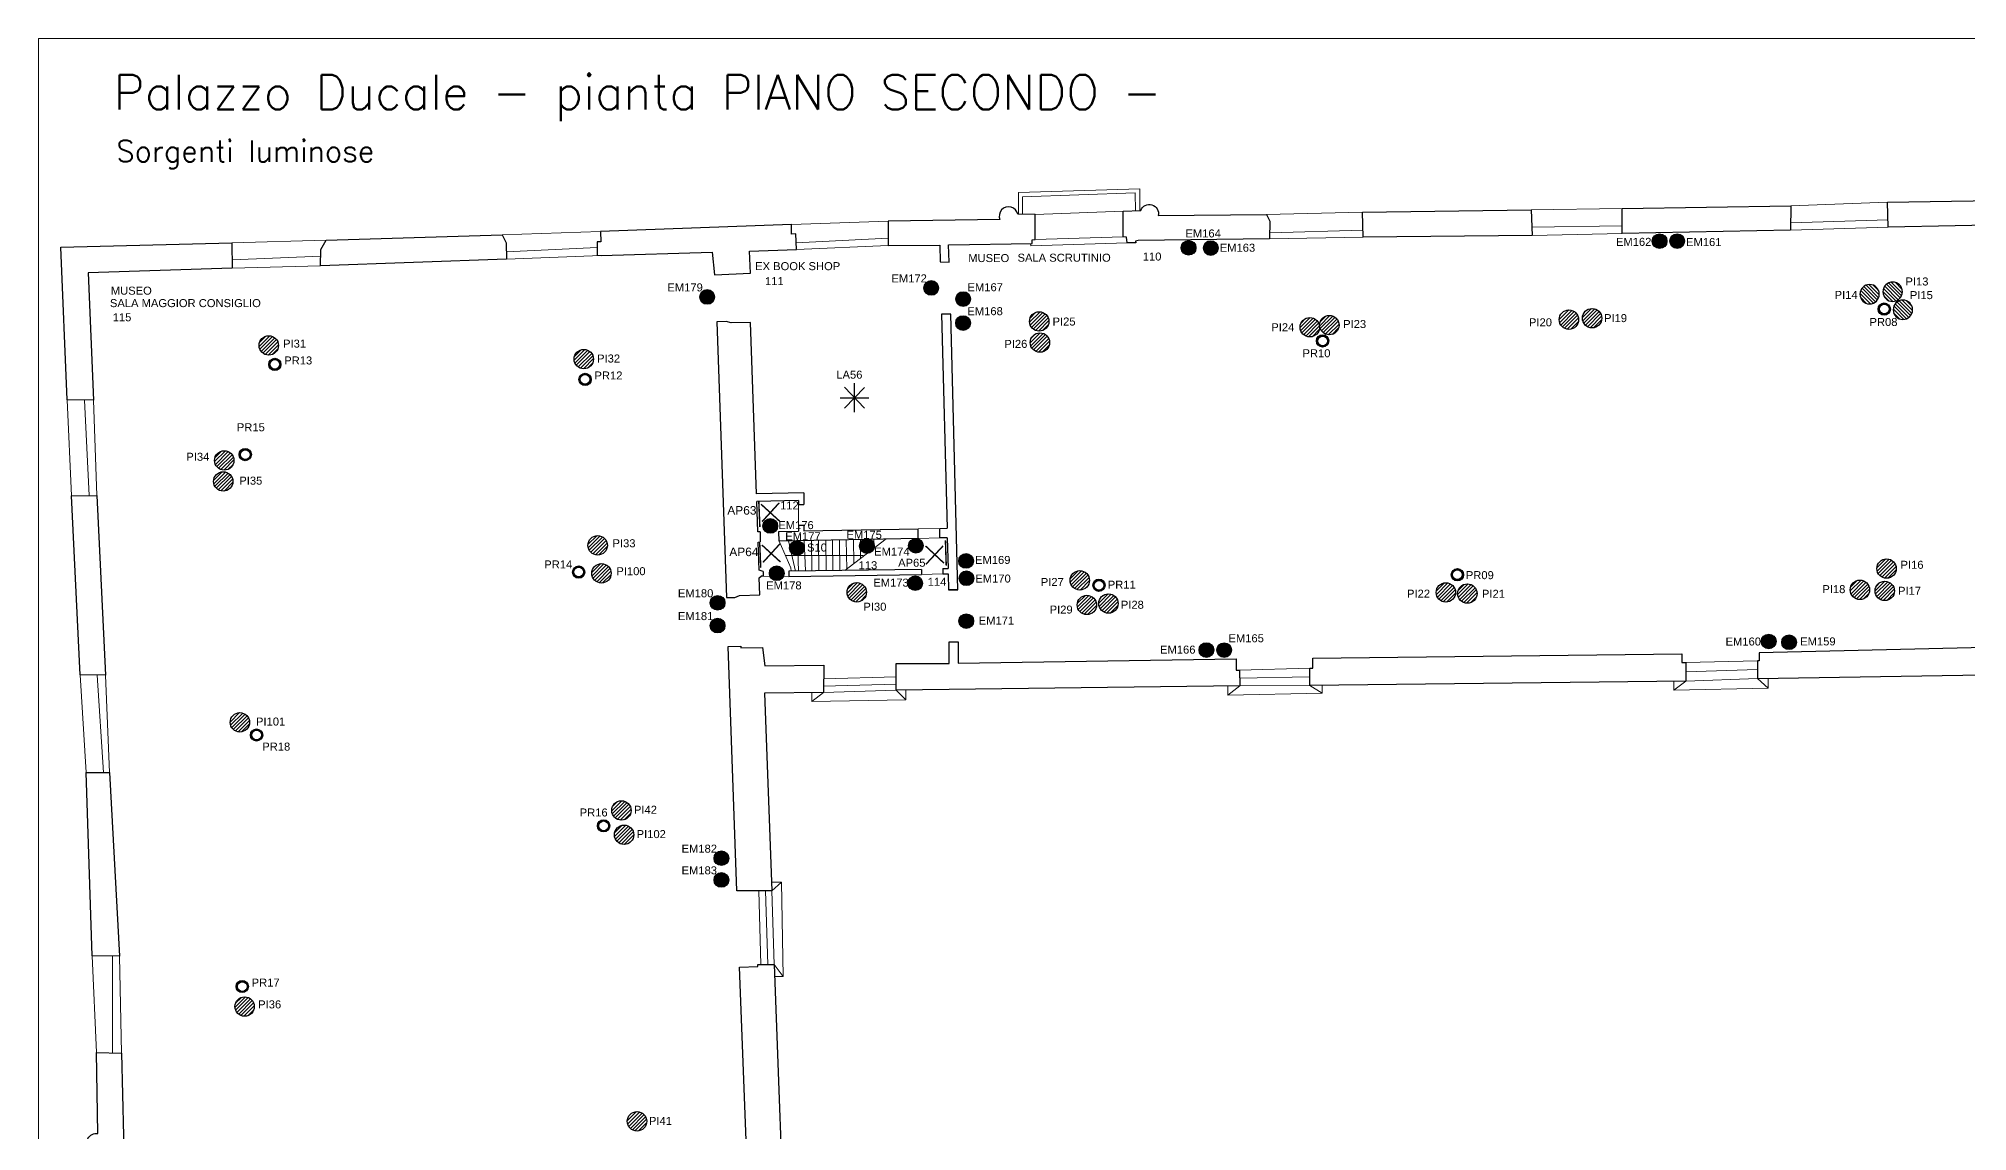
# Model space of a CAD drawing. Header units: metres. Extents: x 13 to 11853, y -8378 to 22.
# Drawn here: x 13 to 7243, y -4073 to 22 of the extents above; entities that cross this region are included whole.
import ezdxf
from ezdxf.enums import TextEntityAlignment as Align

# ---------------------------------------------------------------- set-up
doc = ezdxf.new("R2010")
doc.units = ezdxf.units.M
doc.header["$LTSCALE"] = 0.0125
for name, color, linetype in [('CODICE EMERGENZE', 190, 'Continuous'), ('CODICE LAMPADINE', 150, 'Continuous'), ('LAMPADE DI EMERGENZA', 3, 'Continuous')]:
    doc.layers.add(name, color=color, linetype=linetype)
for name, color, linetype, lineweight in [('LAMPADINE', 30, 'Continuous', 30), ('MURI', 7, 'Continuous', 9), ('VANI', 66, 'Continuous', 9)]:
    doc.layers.add(name, color=color, linetype=linetype, lineweight=lineweight)
doc.styles.add('ducale_200', font='ARIAL.TTF', dxfattribs={"height": 1})
doc.styles.get("Standard").update_dxf_attribs({"font": 'romans.shx'})

# ---------------------------------------------------------------- blocks, each defined once
blk = doc.blocks.new('PIANTANA')
at = {"lineweight": 0}
h = blk.add_hatch(dxfattribs=at)
h.set_pattern_fill('ANSI31', color=256, scale=600, style=0)
h.set_pattern_definition([(45, (37136.21, 23067.97), (-53.03301, 53.03301), [])])
edge = h.paths.add_edge_path()
edge.add_arc((14258, -2729), 291, 0, 360)
blk.add_circle((14258, -2729), 291)
blk = doc.blocks.new('FB')
h = blk.add_hatch(color=256)
edge = h.paths.add_edge_path(flags=16)
edge.add_arc((323.34, 430.98), 1.01, 0, 360)
edge = h.paths.add_edge_path()
edge.add_arc((323.34, 430.98), 1.27, 0, 360)
for radius in [1.27, 1.01]:
    blk.add_circle((323.34, 430.98), radius)
blk = doc.blocks.new('re')
at = {"const_width": 0.3}
for points in [[(51.55, 419.05), (51.66, 413.81)], [(55.72, 418.12), (52.08, 414.34)], [(52.09, 417.95), (55.87, 414.31)]]:
    blk.add_lwpolyline(points, dxfattribs=at)

msp = doc.modelspace()

# ---------------------------------------------------------------- hatches: boundary and pattern name
at = {"layer": 'LAMPADE DI EMERGENZA'}
for color, points in [(256, [(6061.7, -736.9, 1), (6116.7, -736.9, 1)]), (256, [(6127.6, -736.6, 1), (6182.6, -736.6, 1)]), (256, [(4296.4, -761.9, 1), (4351.4, -761.9, 1)]), (256, [(4379.4, -762.5, 1), (4434.4, -762.5, 1)]), (256, [(2491.5, -945.9, 1), (2546.5, -945.9, 1)]), (256, [(3331.3, -912.3, 1), (3386.3, -912.3, 1)]), (256, [(3451.2, -953.9, 1), (3506.2, -953.9, 1)]), (256, [(3450.7, -1043.7, 1), (3505.7, -1043.7, 1)]), (256, [(2728.2, -1804.3, 1), (2783.2, -1804.3, 1)]), (256, [(2828, -1887.2, 1), (2883, -1887.2, 1)]), (256, [(3090.6, -1879.3, 1), (3145.5, -1879.3, 1)]), (5, [(3274, -1878.5, 1), (3329, -1878.5, 1)]), (256, [(3461.9, -1935.2, 1), (3516.9, -1935.2, 1)]), (256, [(2752.2, -1981.4, 1), (2807.2, -1981.4, 1)]), (256, [(3271.5, -2018.8, 1), (3326.5, -2018.8, 1)]), (256, [(3463.5, -2000.4, 1), (3518.4, -2000.4, 1)]), (256, [(2530.8, -2092.2, 1), (2585.8, -2092.2, 1)]), (256, [(2530.8, -2177.7, 1), (2585.8, -2177.7, 1)]), (256, [(3462.9, -2160.8, 1), (3517.9, -2160.8, 1)]), (256, [(6470.7, -2237, 1), (6525.7, -2237, 1)]), (256, [(6546.9, -2240, 1), (6601.9, -2240, 1)]), (256, [(4362.7, -2269.1, 1), (4417.7, -2269.1, 1)]), (256, [(4429.5, -2269.4, 1), (4484.5, -2269.4, 1)]), (256, [(2544.7, -3049.3, 1), (2599.6, -3049.3, 1)]), (256, [(2544.7, -3130.7, 1), (2599.6, -3130.7, 1)])]:
    msp.add_hatch(color=color, dxfattribs=at).paths.add_polyline_path(points)

# ---------------------------------------------------------------- linework, layer by layer
for centre in [(6089.2, -736.9), (6155.1, -736.6), (4323.9, -761.9), (4406.9, -762.5), (2519, -945.9), (3358.8, -912.3), (3478.7, -953.9), (3478.2, -1043.7), (2755.7, -1804.3), (2855.5, -1887.2), (3118, -1879.3), (3489.4, -1935.2), (2779.7, -1981.4), (3299, -2018.8), (3491, -2000.4), (2558.3, -2092.2), (2558.3, -2177.7), (3490.4, -2160.8), (6498.2, -2237), (6574.4, -2240), (4390.2, -2269.1), (4457, -2269.4), (2572.2, -3049.3), (2572.2, -3130.7)]:
    msp.add_circle(centre, 27.5, dxfattribs=at)
at = {"layer": 'LAMPADE DI EMERGENZA', "color": 5}
msp.add_circle((3301.5, -1878.5), 27.5, dxfattribs=at)
at = {"layer": 'LAMPADINE'}
for p, q in [((3033.8, -1362.2), (3109.3, -1284.7)), ((3108.8, -1362.6), (3034.2, -1284.3)), ((3071.5, -1377.6), (3071.5, -1269.3)), ((3017.4, -1323.4), (3125.6, -1323.4))]:
    msp.add_line(p, q, dxfattribs=at)
at = {"layer": 'MURI', "linetype": 'ByBlock', "lineweight": 30}
for p, q in [((2590.2, -1038), (2555.3, -1039)), ((2555.3, -1039), (2591.7, -2072.8)), ((2590.2, -1038), (2556.1, -1038.9)), ((2608.6, -1042.3), (2590.2, -1038)), ((2608.6, -1042.3), (2590.2, -1038)), ((2681.8, -1041.1), (2608.6, -1042.3)), ((2681.8, -1041.1), (2608.6, -1042.3)), ((2703.6, -1683.6), (2681.8, -1041.1)), ((2708.4, -1826.1), (2704.6, -1711.9)), ((2861.3, -1708.8), (2861.3, -1723.4)), ((2861.3, -1723.4), (2881.3, -1723.4)), ((2881.3, -1679.8), (2881.3, -1723.4)), ((2861.3, -1801.2), (2881.3, -1801.2)), ((2861.3, -1801.2), (2861.7, -1823.4)), ((2881.3, -1801.2), (2881.3, -1823)), ((2717.4, -1825.9), (2708.4, -1826.1)), ((2709.9, -1864.5), (2717.4, -1864.2)), ((2714.2, -1969.8), (2709.9, -1864.5)), ((2717.4, -1825.9), (2717.4, -1864.2)), ((2788, -1824.7), (2861.3, -1823.4)), ((2789.4, -1860.8), (2788, -1824.7)), ((3309.5, -1850.7), (2789.4, -1860.8)), ((2881.3, -1823), (3309.5, -1815.1)), ((3309.5, -1850.7), (3309.5, -1815.1)), ((3390.8, -1813.5), (3418.1, -1813)), ((3390.8, -1848.9), (3390.8, -1813.5)), ((3419, -1848.3), (3390.8, -1848.3)), ((2713.4, -1998.4), (2721.1, -1992.5)), ((2716.2, -2062.6), (2713.4, -1998.4)), ((2728.5, -1974.5), (2714.2, -1969.8)), ((3322.6, -1966.8), (2825.5, -1973.9)), ((2825.5, -1973.9), (2825.5, -1993.4)), ((2825.5, -1993.4), (3322.6, -1986.2)), ((3322.6, -1966.8), (3322.6, -1986.2)), ((3402.8, -1964.2), (3422, -1963.6)), ((3402.8, -1964.2), (3402.8, -1983.8)), ((3402.8, -1983.8), (3422.5, -1983.3)), ((2591.7, -2072.8), (2622.3, -2071.9)), ((2622.3, -2071.9), (2640.1, -2064.3)), ((2640.1, -2064.3), (2716.2, -2062.6))]:
    msp.add_line(p, q, dxfattribs=at)
at = {"layer": 'MURI', "color": 252}
for p, q in [((2861.3, -1723.4), (2861.3, -1801.2)), ((3309.5, -1815.1), (3390.8, -1813.5)), ((3390.8, -1848.9), (3309.5, -1851.1)), ((2728.5, -1992.5), (2825.5, -1993.4))]:
    msp.add_line(p, q, dxfattribs=at)
at = {"layer": 'MURI', "linetype": 'Continuous', "ltscale": 0.1}
msp.add_lwpolyline([(12.8, 22.4), (11852.8, 22.4), (11852.8, -8377.6), (12.8, -8377.6)], close=True, dxfattribs=at)
at = {"layer": 'MURI', "color": 252}
for points in [[(4140.7, -622.1), (4140.7, -540.5), (3685.6, -554.5), (3685.6, -635.7)], [(4124.3, -622.7), (4122.9, -556.3), (3700.9, -570.5), (3700.9, -636.2)], [(4078.9, -624.1), (3749, -637.5)], [(4615.8, -636.8), (4975.9, -627.6)], [(5949.3, -614.1), (5607.8, -618.9)], [(6944.2, -590.8), (6581, -604.6)], [(1750.9, -713.3), (2119.4, -700.6)], [(3197, -662.1), (2834.9, -674.8)], [(3748.1, -730.7), (4077.9, -720.3)], [(4627.4, -728.7), (4977.8, -722.4)], [(4627.8, -705.1), (4977.3, -696.2)], [(5610.4, -683.9), (5949.3, -678.8)], [(5611.7, -715.6), (5949.3, -707.9)], [(6579.8, -696), (6946.4, -683.9)], [(6580.2, -668.7), (6945.8, -656.4)], [(1090.7, -732.9), (737.2, -743.3)], [(738.1, -806.7), (1070.7, -793.5)], [(1765.9, -777.3), (2107, -760.8)], [(2121.1, -790.9), (1766.4, -804.1)], [(2853.2, -743.2), (3197.6, -725.9)], [(2854.5, -767.8), (3197.8, -753.6)], [(3731.6, -745.8), (3731.8, -754.6), (4093.7, -743.5)], [(738.5, -838.3), (1070.1, -828.9)], [(120.5, -1331.7), (136.1, -1691.2)], [(185, -1332.6), (202.5, -1690.2)], [(218.2, -1333), (231, -1689.8)], [(2833.5, -1973.9), (2833.2, -1961.3), (2789.4, -1860.8)], [(2849.8, -1973.5), (2824.1, -1860.2)], [(2857.4, -1859.5), (2861.5, -1973.3)], [(2887.3, -1972.8), (2883.2, -1859)], [(2911.7, -1972.3), (2910.6, -1858.5)], [(2936.5, -1858), (2938, -1971.8)], [(2965.1, -1971.3), (2963.9, -1857.4)], [(2989.7, -1970.8), (2988.7, -1856.9)], [(3015.3, -1856.4), (3016.7, -1970.2)], [(3189.6, -1853), (3035.6, -1971.1)], [(3042.6, -1965.7), (3040.6, -1855.9)], [(3067.2, -1855.4), (3069.3, -1945.2)], [(3094.4, -1854.9), (3093.7, -1926.5)], [(3120.6, -1854.4), (3120.6, -1905.9)], [(3144.3, -1853.9), (3144.7, -1887.4)], [(3104.2, -1914.8), (3060.3, -1914.8), (2813.1, -1915.3)], [(3322.6, -1986), (3402.8, -1983.8)], [(6187.1, -2315.9), (6456.6, -2309.4)], [(168.2, -2362.4), (191.5, -2728)], [(233, -2363.3), (256.5, -2728)], [(263.1, -2363.8), (279.2, -2728)], [(2955.8, -2377.2), (3227.2, -2369.8)], [(4514.9, -2344.6), (4778.2, -2337.5)], [(4515.1, -2374.2), (4778.2, -2369.9)], [(6142.7, -2386), (6142.7, -2419.4), (6495.9, -2412.5), (6495.9, -2375.1)], [(6187.1, -2385.5), (6142.7, -2419.4)], [(6187.1, -2350.7), (6456.6, -2342.6)], [(6187.1, -2385.5), (6456.6, -2375.8)], [(6456.6, -2375.8), (6495.9, -2412.5)], [(2911, -2428.9), (2911, -2462.3), (3264.3, -2455.4), (3264.3, -2419.4)], [(2955.5, -2428.4), (2911, -2462.3)], [(2955.5, -2428.4), (3227.5, -2419.9)], [(2955.6, -2404.6), (3227.4, -2397.3)], [(3227.5, -2419.9), (3264.3, -2455.4)], [(4470.9, -2404.4), (4470.9, -2437.8), (4824.2, -2430.9), (4824.2, -2401.8)], [(4515.4, -2403.9), (4470.9, -2437.8)], [(4515.4, -2403.9), (4778.2, -2402.3)], [(4778.2, -2402.3), (4824.2, -2430.9)], [(2719.7, -3448), (2712.6, -3171.4)], [(2747, -3448), (2738.2, -3171.4)], [(2771.9, -3492.5), (2804.2, -3492.5), (2797.3, -3139.2), (2760.3, -3139.2)], [(2761.5, -3171.4), (2797.3, -3139.2)], [(2770.3, -3448), (2761.5, -3171.4)], [(214.1, -3415.5), (230.1, -3777.9)], [(290.1, -3416.4), (289.9, -3779.6)], [(315.5, -3416.7), (323.6, -3780.6)], [(2770.3, -3448), (2804.2, -3492.5)]]:
    msp.add_lwpolyline(points, dxfattribs=at)
at = {"layer": 'MURI', "linetype": 'ByBlock', "lineweight": 30}
for points in [[(7530.2, -616.5), (7538.1, -764.7), (7450.5, -763.6), (7448.3, -673.8), (6946.4, -683.9), (6944.2, -590.8), (7504.4, -581.8, -1.632732)], [(3197, -662.1), (3197.8, -753.6), (3391.5, -751.9), (3392.4, -814.3), (3425.9, -815.2), (3424.1, -751), (3737.5, -745.7), (3737.5, -731.6), (3748.1, -730.7), (3749, -637.5), (3683.8, -635.7, 1.069306), (3616, -655.9)], [(4615.8, -636.8), (4628.5, -662.2), (4627.4, -728.7), (4135, -734), (4124.4, -737.2), (4125.4, -743.5), (4093.7, -743.5), (4090.6, -721.3), (4077.9, -720.3), (4078.9, -624.1), (4144.5, -622, -0.949947), (4210, -641)], [(230.1, -3777.9), (323.6, -3780.6), (334.3, -4245.3), (239.6, -4244.3), (240.1, -4154.4, -1.240166), (235.3, -4081.3)]]:
    msp.add_lwpolyline(points, format="xyb", close=True, dxfattribs=at)
for points in [[(4975.9, -627.6), (5607.8, -618.9), (5611.7, -715.6), (4977.8, -722.4)], [(5949.3, -614.1), (6581, -604.6), (6579.8, -696), (5949.3, -707.9)], [(1070.1, -828.9), (1071.1, -768), (1090.7, -732.9), (1750.9, -713.3), (1765.3, -743.2), (1766.4, -804.1)], [(2121.1, -790.9), (2538.2, -778.1), (2546.4, -862.9), (2681.9, -856.7), (2677.7, -774), (2854.5, -767.8), (2851.4, -709.9), (2834.9, -711), (2834.9, -674.8), (2119.4, -700.6), (2120.5, -738.9), (2107, -739.9), (2107, -789.5)], [(737.2, -743.3), (738.5, -838.3), (198.1, -855.7), (218.2, -1333), (120.5, -1331.7), (96.5, -759.4)], [(136.1, -1691.2), (231, -1689.8), (263.1, -2363.8), (168.2, -2362.4)], [(3227.5, -2419.9), (3227, -2319.8), (3426, -2319.1), (3426, -2238.9), (3459.5, -2238.3), (3460.1, -2317.9), (4501.4, -2302.3), (4501.4, -2345.1), (4514.9, -2344.6), (4515.4, -2403.9)], [(2630.3, -3171.4), (2597.6, -2255.3), (2645.1, -2254.1), (2645.1, -2261.4), (2726.8, -2259.6), (2734.7, -2328.4), (2956.1, -2326), (2955.5, -2428.4), (2733.5, -2430.8), (2761.5, -3171.4)], [(4778.2, -2402.3), (4778.2, -2337.5), (4789.9, -2337.5), (4789.9, -2299.4), (6172.9, -2283.1), (6172.9, -2315.9), (6187.1, -2315.9), (6187.1, -2385.5)], [(191.5, -2728), (279.2, -2728), (315.5, -3416.7), (214.1, -3415.5)], [(2813.8, -4624.5), (2684.6, -4625.7), (2640.3, -3457.7), (2709.5, -3454.9), (2709.5, -3448), (2770.3, -3448)]]:
    msp.add_lwpolyline(points, close=True, dxfattribs=at)
for points in [[(3458.7, -2043.7), (3424, -2043.7), (3458.7, -2043.7), (3432.1, -1010.9), (3397.6, -1009.9), (3418.1, -1813)], [(2881.3, -1679.8), (2703.6, -1683.6)], [(2861.3, -1708.8), (2704.6, -1711.9)], [(3419, -1848.3), (3422, -1963.6)], [(2728.5, -1974.5), (2728.5, -1992.5), (2721.1, -1992.5)], [(3422.5, -1983.3), (3424, -2043.7), (3424, -2043.7), (3424, -2043.7), (3424, -2043.7)]]:
    msp.add_lwpolyline(points, dxfattribs=at)
msp.add_lwpolyline([(7469.4, -2255.9), (6462.5, -2279.2), (6462.5, -2309.4), (6456.6, -2309.4), (6456.6, -2375.8), (7533.3, -2358.5, 1.782791)], format="xyb", dxfattribs=at)

# ---------------------------------------------------------------- block references
at = {"layer": 'LAMPADINE'}
for name, p, xscale, yscale, zscale, rotation in [('PIANTANA', (5094.3, -1276.8), -0.125, 0.125, 0.125, 180), ('PIANTANA', (5180.6, -1267.5), -0.125, 0.125, 0.125, 180), ('PIANTANA', (5218.9, -1335.1), -0.125, 0.125, 0.125, 180), ('re', (1301.1, 5687.8), -18.06767120359003, 18.06767120358836, 18.06767120358864, 183.6811215952673), ('re', (1304.4, 5534.8), -18.06767120359003, 18.06767120358836, 18.06767120358864, 183.6811215952673), ('re', (4748.6, -9368.7), -18.06767120359338, 18.06767120358745, 18.06767120358864, 3.077234531571778)]:
    msp.add_blockref(name, p, dxfattribs=dict(at, xscale=xscale, yscale=yscale, zscale=zscale, rotation=rotation))
for name, p, xscale, yscale, zscale in [('PIANTANA', (1981.4, -696.5), 0.125, 0.125, 0.125), ('PIANTANA', (3967.1, -689.8), 0.125, 0.125, 0.125), ('PIANTANA', (4053.9, -684.4), 0.125, 0.125, 0.125), ('FB', (1089.5, -8778.1), 18.06767120359291, 18.06767120358836, 18.06767120358864), ('PIANTANA', (1984.1, -775.8), 0.125, 0.125, 0.125), ('PIANTANA', (2995.9, -718.4), 0.125, 0.125, 0.125), ('PIANTANA', (3069.1, -710.2), 0.125, 0.125, 0.125), ('PIANTANA', (-906.6, -786.4), 0.125, 0.125, 0.125), ('PIANTANA', (274.4, -837.6), 0.125, 0.125, 0.125), ('FB', (-1015.9, -8897.7), 18.06767120359291, 18.06767120358836, 18.06767120358864), ('FB', (-4943.6, -8985.4), 18.06767120359291, 18.06767120358836, 18.06767120358864), ('FB', (-3780.6, -9041.7), 18.06767120359291, 18.06767120358836, 18.06767120358864), ('FB', (-5054.5, -9323.4), 18.06767120359291, 18.06767120358836, 18.06767120358864), ('PIANTANA', (-1073.4, -1217.4), 0.125, 0.125, 0.125), ('PIANTANA', (-1077.4, -1296.2), 0.125, 0.125, 0.125), ('PIANTANA', (326.2, -1535.7), 0.125, 0.125, 0.125), ('PIANTANA', (340.6, -1640.5), 0.125, 0.125, 0.125), ('PIANTANA', (5157.8, -1622.8), 0.125, 0.125, 0.125), ('FB', (-3804.6, -9763.8), 18.06767120359291, 18.06767120358836, 18.06767120358864), ('PIANTANA', (1297.6, -1711.7), 0.125, 0.125, 0.125), ('PIANTANA', (2133.7, -1666.9), 0.125, 0.125, 0.125), ('FB', (-1854.2, -9813.3), 18.06767120359291, 18.06767120358836, 18.06767120358864), ('PIANTANA', (3505.8, -1712.2), 0.125, 0.125, 0.125), ('FB', (-510.8, -9773.7), 18.06767120359291, 18.06767120358836, 18.06767120358864), ('PIANTANA', (3586.2, -1716.4), 0.125, 0.125, 0.125), ('PIANTANA', (5057.9, -1702.4), 0.125, 0.125, 0.125), ('PIANTANA', (5151, -1706.6), 0.125, 0.125, 0.125), ('PIANTANA', (2160.1, -1759.1), 0.125, 0.125, 0.125), ('PIANTANA', (2241, -1753.7), 0.125, 0.125, 0.125), ('PIANTANA', (-1014.9, -2199), 0.125, 0.125, 0.125), ('FB', (-5012.1, -10374.4), 18.06767120359291, 18.06767120358836, 18.06767120358864), ('PIANTANA', (415.3, -2529.2), 0.125, 0.125, 0.125), ('FB', (-3711.1, -10714.9), 18.06767120359291, 18.06767120358836, 18.06767120358864), ('PIANTANA', (425.4, -2620.4), 0.125, 0.125, 0.125), ('FB', (-5065.8, -11317.1), 18.06767120359291, 18.06767120358836, 18.06767120358864), ('PIANTANA', (-997.1, -3264.1), 0.125, 0.125, 0.125), ('PIANTANA', (473.8, -3694.2), 0.125, 0.125, 0.125)]:
    msp.add_blockref(name, p, dxfattribs=dict(at, xscale=xscale, yscale=yscale, zscale=zscale))

# ---------------------------------------------------------------- texts
at = {"layer": 'CODICE EMERGENZE', "style": 'ducale_200'}
for s, p in [('EM164', (4311.8, -722.9)), ('EM163', (4440.5, -776.4)), ('EM162', (5925.6, -754.4)), ('EM161', (6188.5, -755.2)), ('EM172', (3209.8, -891.4)), ('EM179', (2369.9, -925.1)), ('EM167', (3494.9, -924.5)), ('EM168', (3494.5, -1014.3)), ('EM176', (2785.6, -1816)), ('EM177', (2811.7, -1857.6)), ('EM175', (3041.3, -1852.2)), ('EM174', (3145.1, -1915.3)), ('EM169', (3523.1, -1946.5)), ('EM178', (2740.3, -2042)), ('EM173', (3141.7, -2031.5)), ('EM170', (3524.2, -2016.3)), ('EM180', (2409.3, -2071.4)), ('EM181', (2409.3, -2156.9)), ('EM171', (3537, -2173.8)), ('EM165', (4473.2, -2240.1)), ('EM160', (6336.5, -2252.2)), ('EM159', (6616.3, -2251.8)), ('EM166', (4216.7, -2282.6)), ('EM182', (2423.1, -3028.5)), ('EM183', (2423.1, -3109.8))]:
    msp.add_text(s, height=30, dxfattribs=at).set_placement(p)
at = {"layer": 'CODICE LAMPADINE', "width": 1534, "attachment_point": 1, "line_spacing_factor": 0.75, "style": 'ducale_200'}
for s, insert, char_height in [('PI14', (6745.5, -923.2), 30), ('PI13', (7010.8, -872.9), 30), ('PI15', (7027.3, -924.1), 30), ('PI19', (5881, -1010.1), 30), ('PI25', (3813.8, -1023), 30), ('PI24', (4633.8, -1044.4), 30), ('PI23', (4903, -1032.4), 30), ('PI20', (5599.6, -1025.9), 30), ('PR08', (6876.1, -1024.7), 30), ('PI31', (929.3, -1105.8), 30), ('PI26', (3633.1, -1106.8), 30), ('PR10', (4750.6, -1141.9), 30), ('PR13', (933.7, -1168.9), 30), ('PR12', (2096.6, -1225.2), 30), ('PI32', (2106.4, -1161.6), 30), ('PR15', (756, -1419.3), 30), ('PI34', (566.7, -1529.8), 30), ('PI35', (765.3, -1619.3), 30), ('AP63', (2594.5, -1729.7), 32), ('PI33', (2164.2, -1854), 30), ('PR14', (1908.4, -1933.4), 30), ('AP64', (2602, -1885.3), 32), ('AP65', (3234.9, -1927), 30), ('PI16', (6992.4, -1934.7), 30), ('PI100', (2178.6, -1958.7), 30), ('PI27', (3769.6, -1999.2), 30), ('PR11', (4020.7, -2009.2), 30), ('PR09', (5363, -1973.5), 30), ('PI30', (3104.6, -2091.8), 30), ('PI28', (4069.7, -2084.5), 30), ('PI22', (5142.5, -2042.9), 30), ('PI21', (5423.3, -2043.3), 30), ('PI18', (6699.5, -2026), 30), ('PI17', (6983.1, -2032.2), 30), ('PI29', (3802.9, -2102.5), 30), ('PI101', (827.8, -2522.1), 30), ('PR18', (851.3, -2616.1), 30), ('PR16', (2041.2, -2863), 30), ('PI42', (2244.6, -2852.8), 30), ('PI102', (2254.7, -2944), 30), ('PR17', (811.5, -3500.6), 30), ('PI36', (836, -3582.2), 30), ('PI41', (2300.8, -4019), 30)]:
    msp.add_mtext(s, dxfattribs=dict(at, insert=insert, char_height=char_height))
at = {"layer": 'CODICE LAMPADINE', "insert": (3003.1, -1222.1), "char_height": 30, "width": 1534, "attachment_point": 1, "style": 'ducale_200'}
msp.add_mtext('LA56', dxfattribs=at)
at = {"layer": 'MURI', "linetype": 'ByBlock', "lineweight": 30, "style": 'ducale_200'}
for s, p in [('MUSEO', (3574.6, -815.2)), ('SALA SCRUTINIO', (3857.2, -813.8)), ('EX BOOK SHOP', (2858.3, -845.5)), ('MUSEO', (360.4, -937.3)), ('SALA MAGGIOR CONSIGLIO', (563.1, -984))]:
    msp.add_text(s, height=30, dxfattribs=at).set_placement(p, align=Align.CENTER)
at = {"layer": 'MURI', "linetype": 'Continuous', "ltscale": 0.1, "attachment_point": 1}
for s, insert, char_height, width in [('Palazzo Ducale - pianta PIANO SECONDO - ', (293.7, -113.4), 130, 40000), ('Sorgenti luminose', (304.2, -359), 80, 2778.71)]:
    msp.add_mtext(s, dxfattribs=dict(at, insert=insert, char_height=char_height, width=width))
at = {"layer": 'VANI', "linetype": 'Continuous', "char_height": 30, "width": 2778.7, "attachment_point": 1}
for s, insert in [('{\\fArial|b0|i0|c0|p34;110}', (4151.9, -779.4)), ('{\\fArial|b0|i0|c0|p34;111}', (2735.8, -871.7)), ('{\\fArial|b0|i0|c0|p34;115}', (290.7, -1007.1)), ('{\\fArial|b0|i0|c0|p34;112}', (2792.4, -1712.1)), ('{\\fArial|b0|i0|c0|p34;113}', (3086.8, -1936.3)), ('{\\fArial|b0|i0|c0|p34;114}', (3345.7, -1998.5))]:
    msp.add_mtext(s, dxfattribs=dict(at, insert=insert))
at = {"layer": 'VANI', "color": 161, "linetype": 'Continuous', "insert": (2893.3, -1870), "char_height": 30, "width": 2778.72, "attachment_point": 1, "style": 'ducale_200'}
msp.add_mtext('{\\fArial|b0|i0|c0|p34;S10}', dxfattribs=at)

doc.saveas('drawing.dxf')
